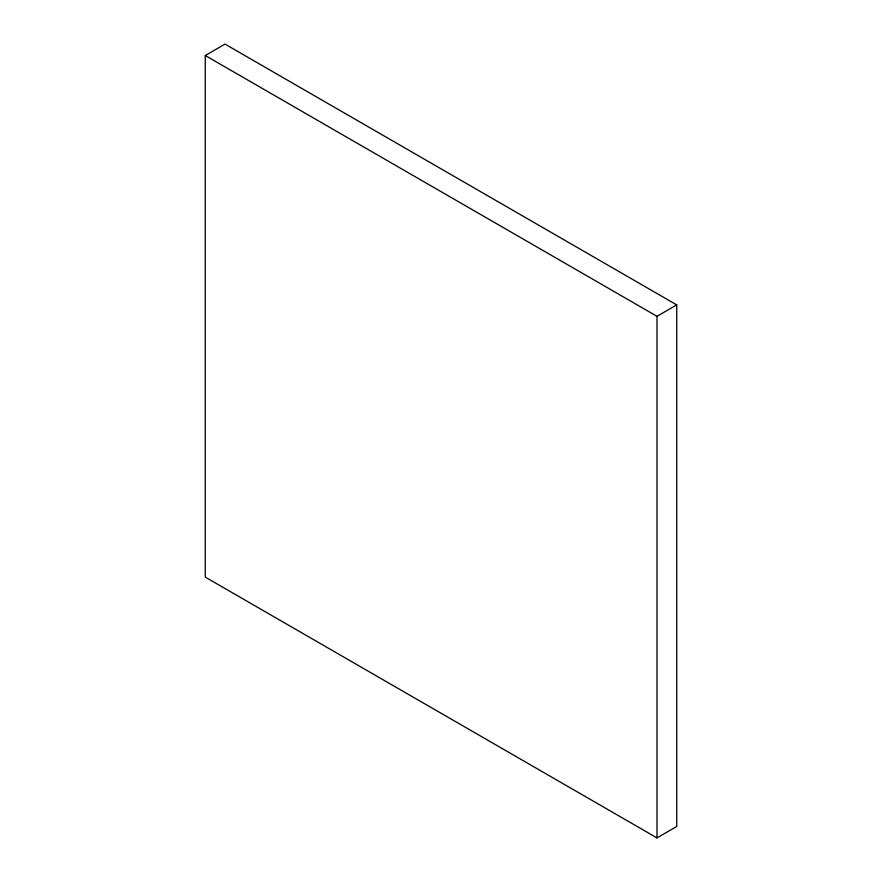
<?xml version="1.0" encoding="UTF-8"?>
<svg xmlns="http://www.w3.org/2000/svg" width="882" height="882" viewBox="0 0 882 882"><rect width="100%" height="100%" fill="white"/><g stroke="black" fill="none" stroke-linecap="round" stroke-linejoin="round"><path stroke-width="1.32" d="M205.263 55.511L225.02 44.1L676.737 304.896L676.737 826.489L656.98 837.9L205.263 577.104L205.263 55.511L656.98 316.307L676.737 304.896M656.98 316.307L656.98 837.9"/></g></svg>
